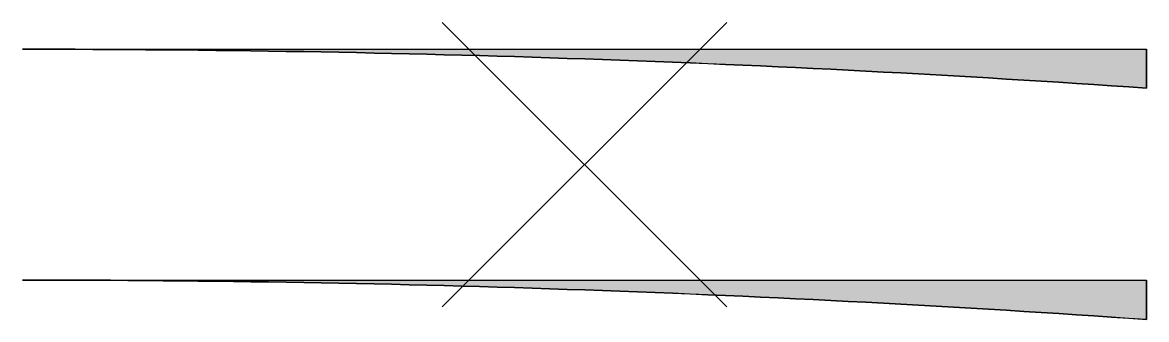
# Model space of a CAD drawing. Header units: metres. Extents: x 0 to 6.98, y -0.96 to 0.88.
import ezdxf

# ---------------------------------------------------------------- set-up
doc = ezdxf.new("R2010")
doc.units = ezdxf.units.M

msp = doc.modelspace()

# ---------------------------------------------------------------- hatches: boundary and pattern name
at = {"extrusion": (0, 0, -1)}
h = msp.add_hatch(color=256, dxfattribs=at)
edge = h.paths.add_edge_path()
edge.add_line((0, 0.7175), (-6.9758, 0.7175))
edge.add_line((-6.9758, 0.7175), (-6.9758, 0.4756))
edge.add_ellipse((0, -100), major_axis=(-100.7175, 0), ratio=1, start_angle=270, end_angle=273.971548, ccw=False)
h = msp.add_hatch(color=256, dxfattribs=at)
edge = h.paths.add_edge_path()
edge.add_line((0, -0.7175), (-6.9758, -0.7175))
edge.add_line((-6.9758, -0.7175), (-6.9758, -0.9629))
edge.add_ellipse((0, -100), major_axis=(-99.2825, 0), ratio=1, start_angle=270, end_angle=274.029046, ccw=False)

# ---------------------------------------------------------------- linework, layer by layer
for p, q in [((2.604, -0.8839), (4.3718, 0.8839)), ((4.3718, -0.8839), (2.604, 0.8839)), ((0, 0.7175), (6.9758, 0.7175)), ((6.9758, 0.4756), (6.9758, 0.7175)), ((0, -0.7175), (6.9758, -0.7175)), ((6.9758, -0.9629), (6.9758, -0.7175))]:
    msp.add_line(p, q)
at = {"flags": 128}
for points in [[(0, 0.7175), (6.9758, 0.7175), (6.9758, 0.4756, 0.017331)], [(0, -0.7175), (6.9758, -0.7175), (6.9758, -0.9629, 0.017582)]]:
    msp.add_lwpolyline(points, format="xyb", close=True, dxfattribs=at)
at = {"extrusion": (0, 0, -1)}
for radius, end in [(100.7175, 93.971548), (99.2825, 94.029046)]:
    msp.add_arc((0, -100), radius, 90, end, dxfattribs=at)

doc.saveas('drawing.dxf')
